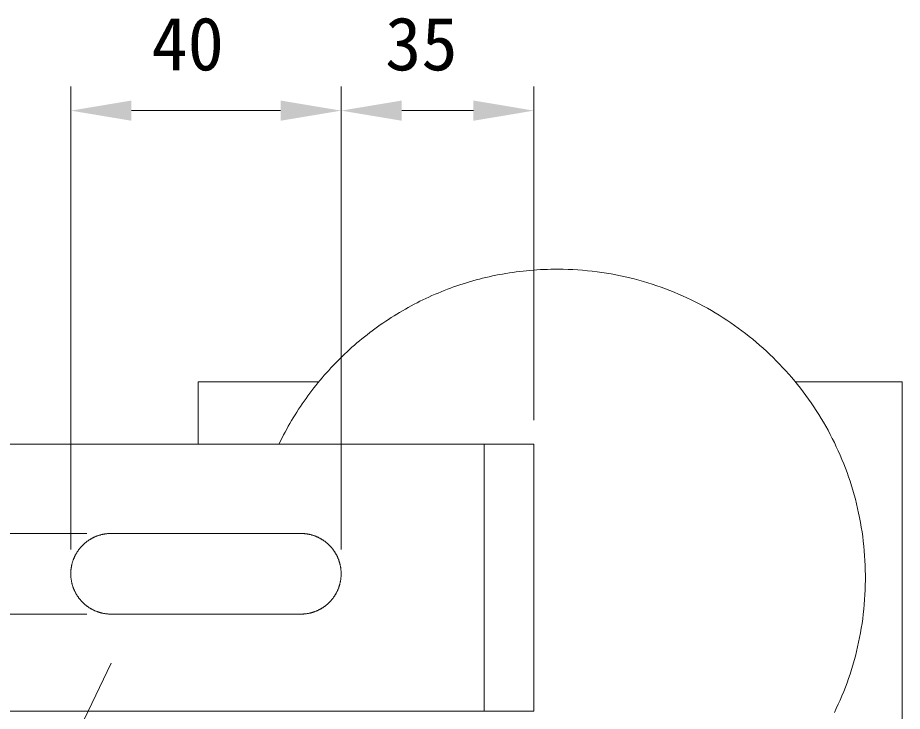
# Model space of a CAD drawing. Units: millimetres on the paper. Extents: x -142 to 142, y -95 to 95.
# Drawn here: x 23.51 to 59.98, y -30.11 to -1.52 of the extents above; entities that cross this region are included whole.
import ezdxf
from ezdxf.enums import TextEntityAlignment as Align

# ---------------------------------------------------------------- set-up
doc = ezdxf.new("R2010")
doc.units = ezdxf.units.MM
doc.layers.add('0-0_0', color=7, linetype='Continuous')
doc.layers.add('0-3_AM_5', color=3, linetype='Continuous', lineweight=18)
doc.layers.add('0-5_外形図', color=7, linetype='Continuous', lineweight=18)
doc.styles.add('ＭＳ ゴシック', font='')
doc.styles.get('ＭＳ ゴシック').set_extended_font_data('MS Gothic')

# ---------------------------------------------------------------- blocks, each defined once
blk = doc.blocks.new('U40')
at = {"layer": '0-3_AM_5', "color": 7, "style": 'ＭＳ ゴシック'}
blk.add_text('40', height=2.199, dxfattribs=at).set_placement((251.215, 130.575), align=Align.BOTTOM_LEFT)
blk = doc.blocks.new('U41')
at = {"layer": '0-3_AM_5', "color": 7, "style": 'ＭＳ ゴシック'}
blk.add_text('35', height=2.199, dxfattribs=at).set_placement((260.853, 130.575), align=Align.BOTTOM_LEFT)

msp = doc.modelspace()

# ---------------------------------------------------------------- linework, layer by layer
at = {"layer": '0-3_AM_5'}
for p, q in [((25.703, -23.445), (25.703, -4.35)), ((36.85, -23.444), (36.85, -4.35)), ((36.85, -23.444), (36.85, -4.35)), ((44.8, -18.106), (44.8, -4.35)), ((28.203, -5.35), (34.35, -5.35)), ((39.35, -5.35), (42.3, -5.35)), ((26.366, -22.782), (7.324, -22.782)), ((26.366, -26.106), (7.324, -26.106))]:
    msp.add_line(p, q, dxfattribs=at)
at = {"layer": '0-3_AM_5', "color": 7}
msp.add_lwpolyline([(24.275, -47.74), (57.199, -47.74), (17.953, -47.74), (27.37, -28.122)], dxfattribs=at)
for points in [[(28.203, -4.933), (28.203, -5.767), (25.703, -5.35)], [(34.35, -4.933), (34.35, -5.767), (36.85, -5.35)], [(39.35, -4.933), (39.35, -5.767), (36.85, -5.35)], [(42.3, -4.933), (42.3, -5.767), (44.8, -5.35)]]:
    msp.add_solid(points, dxfattribs=at)
at = {"layer": '0-5_外形図'}
for points in [[(42.146, -12.406), (42.279, -12.368), (42.413, -12.331), (42.548, -12.295), (42.683, -12.261), (42.819, -12.228), (42.955, -12.196), (43.092, -12.166), (43.23, -12.138), (43.368, -12.111), (43.506, -12.086), (43.645, -12.062), (43.785, -12.039), (43.925, -12.018), (44.066, -11.999), (44.207, -11.981), (44.348, -11.965), (44.49, -11.95), (44.632, -11.937), (44.775, -11.925), (44.919, -11.915), (45.062, -11.906), (45.207, -11.9), (45.351, -11.894), (45.496, -11.891), (45.642, -11.889), (45.802, -11.888), (46.004, -11.891), (46.206, -11.896), (46.407, -11.905), (46.607, -11.916), (46.806, -11.931), (47.004, -11.949), (47.202, -11.97), (47.399, -11.994), (47.594, -12.021), (47.789, -12.051), (47.983, -12.083), (48.175, -12.119), (48.367, -12.158)], [(48.367, -12.158), (48.558, -12.199), (48.747, -12.243), (48.936, -12.29), (49.123, -12.34), (49.309, -12.393), (49.494, -12.448), (49.678, -12.506), (49.86, -12.567), (50.042, -12.631), (50.222, -12.697), (50.401, -12.765), (50.578, -12.837), (50.754, -12.911), (50.929, -12.987), (51.103, -13.066), (51.275, -13.148), (51.445, -13.232), (51.614, -13.318), (51.782, -13.407), (51.948, -13.499), (52.113, -13.592), (52.276, -13.688), (52.438, -13.787), (52.598, -13.888), (52.756, -13.991), (52.913, -14.096), (53.068, -14.204), (53.221, -14.314), (53.373, -14.426), (53.523, -14.54), (53.671, -14.656), (53.817, -14.775), (53.962, -14.895), (54.104, -15.018), (54.245, -15.143), (54.384, -15.27), (54.522, -15.399), (54.657, -15.529), (54.79, -15.662)], [(37.5, -14.929), (37.603, -14.841), (37.708, -14.755), (37.813, -14.67), (37.919, -14.586), (38.026, -14.503), (38.134, -14.421), (38.243, -14.34), (38.353, -14.261), (38.463, -14.183), (38.575, -14.105), (38.687, -14.029), (38.8, -13.954), (38.914, -13.881), (39.029, -13.808), (39.145, -13.737), (39.261, -13.667), (39.379, -13.598), (39.497, -13.53), (39.616, -13.464), (39.735, -13.398), (39.856, -13.334), (39.977, -13.272), (40.099, -13.21), (40.222, -13.15), (40.345, -13.091), (40.469, -13.034), (40.594, -12.977), (40.72, -12.922), (40.846, -12.869), (40.973, -12.816), (41.101, -12.765), (41.229, -12.716), (41.358, -12.667), (41.488, -12.62), (41.618, -12.575), (41.749, -12.531), (41.881, -12.488), (42.013, -12.446), (42.146, -12.406)], [(34.293, -19.086), (34.353, -18.963), (34.414, -18.841), (34.477, -18.72), (34.54, -18.599), (34.605, -18.479), (34.672, -18.36), (34.739, -18.242), (34.808, -18.125), (34.878, -18.008), (34.949, -17.893), (35.022, -17.778), (35.095, -17.663), (35.17, -17.55), (35.246, -17.438), (35.323, -17.326), (35.401, -17.216), (35.481, -17.106), (35.561, -16.997), (35.643, -16.889), (35.726, -16.782), (35.81, -16.675), (35.895, -16.57), (35.981, -16.466), (36.068, -16.362), (36.156, -16.26), (36.245, -16.158), (36.336, -16.057), (36.427, -15.958), (36.52, -15.859), (36.613, -15.762), (36.708, -15.665), (36.803, -15.569), (36.9, -15.475), (36.997, -15.381), (37.096, -15.288), (37.196, -15.197), (37.296, -15.106), (37.397, -15.017), (37.5, -14.929)], [(54.79, -15.662), (54.921, -15.797), (55.051, -15.934), (55.178, -16.072), (55.303, -16.213), (55.426, -16.355), (55.548, -16.499), (55.667, -16.645), (55.784, -16.793), (55.898, -16.942), (56.011, -17.094), (56.121, -17.247), (56.229, -17.401), (56.335, -17.558), (56.439, -17.716), (56.54, -17.875), (56.639, -18.036), (56.736, -18.199), (56.83, -18.363), (56.922, -18.529), (57.012, -18.697), (57.099, -18.865), (57.183, -19.036), (57.265, -19.207), (57.345, -19.38), (57.422, -19.555), (57.497, -19.731), (57.569, -19.908), (57.638, -20.087), (57.705, -20.266), (57.769, -20.447), (57.83, -20.63), (57.889, -20.813), (57.945, -20.998), (57.999, -21.184), (58.049, -21.371), (58.097, -21.559), (58.142, -21.748), (58.184, -21.939), (58.223, -22.13)], [(30.949, -19.069), (30.949, -16.527), (35.938, -16.527)], [(55.567, -16.527), (59.985, -16.527), (59.985, -32.677), (55.54, -32.677)], [(14.048, -19.106), (42.747, -19.106), (42.747, -30.105), (17.325, -30.105)], [(58.223, -22.13), (58.259, -22.323), (58.293, -22.516), (58.324, -22.711), (58.351, -22.906), (58.376, -23.102), (58.397, -23.3), (58.416, -23.498), (58.432, -23.697), (58.444, -23.897), (58.453, -24.097), (58.46, -24.299), (58.463, -24.501), (58.463, -24.704), (58.46, -24.906), (58.453, -25.108), (58.444, -25.309), (58.432, -25.508), (58.416, -25.707), (58.397, -25.906), (58.376, -26.103), (58.351, -26.299), (58.324, -26.495), (58.293, -26.689), (58.259, -26.882), (58.223, -27.075), (58.184, -27.266), (58.142, -27.457), (58.097, -27.646), (58.049, -27.834), (57.999, -28.021), (57.945, -28.207), (57.889, -28.392), (57.83, -28.575), (57.769, -28.758), (57.705, -28.939), (57.638, -29.118), (57.569, -29.297), (57.497, -29.474), (57.422, -29.65)], [(26.569, -22.986), (26.586, -22.976), (26.604, -22.967), (26.622, -22.957), (26.641, -22.948), (26.659, -22.94), (26.677, -22.931), (26.696, -22.923), (26.715, -22.915), (26.733, -22.907), (26.752, -22.899), (26.771, -22.892), (26.791, -22.884), (26.81, -22.877), (26.829, -22.871), (26.849, -22.864), (26.868, -22.858), (26.888, -22.852), (26.908, -22.846), (26.928, -22.84), (26.948, -22.835), (26.968, -22.83), (26.988, -22.825), (27.008, -22.821), (27.029, -22.816), (27.049, -22.812), (27.07, -22.808), (27.09, -22.805), (27.111, -22.801), (27.132, -22.798), (27.153, -22.795), (27.174, -22.793), (27.195, -22.791), (27.216, -22.789), (27.237, -22.787), (27.258, -22.785), (27.28, -22.784), (27.301, -22.783), (27.323, -22.782), (27.344, -22.782)], [(27.344, -22.782), (27.366, -22.782), (27.367, -22.782), (27.372, -22.782), (27.379, -22.782), (27.389, -22.782), (27.401, -22.782), (27.417, -22.782), (27.434, -22.782), (27.455, -22.782), (27.478, -22.782), (27.504, -22.782), (27.532, -22.782), (27.562, -22.782), (27.595, -22.782), (27.63, -22.782), (27.667, -22.782), (27.707, -22.782), (27.749, -22.782), (27.793, -22.782), (27.839, -22.782), (27.887, -22.782), (27.937, -22.782), (27.989, -22.782), (28.043, -22.782), (28.098, -22.782), (28.156, -22.782), (28.215, -22.782), (28.276, -22.782), (28.339, -22.782), (28.403, -22.782), (28.469, -22.782), (28.536, -22.782), (28.605, -22.782), (28.676, -22.782), (28.747, -22.782), (28.821, -22.782), (28.895, -22.782), (28.971, -22.782), (29.048, -22.782)], [(29.048, -22.782), (29.126, -22.782), (29.205, -22.782), (29.285, -22.782), (29.366, -22.782), (29.449, -22.782), (29.532, -22.782), (29.616, -22.782), (29.701, -22.782), (29.787, -22.782), (29.873, -22.782), (29.961, -22.782), (30.048, -22.782), (30.137, -22.782), (30.226, -22.782), (30.316, -22.782), (30.406, -22.782), (30.496, -22.782), (30.587, -22.782), (30.678, -22.782), (30.77, -22.782), (30.862, -22.782), (30.954, -22.782), (31.046, -22.782), (31.138, -22.782), (31.231, -22.782), (31.323, -22.782), (31.415, -22.782), (31.508, -22.782), (31.6, -22.782), (31.692, -22.782), (31.784, -22.782), (31.875, -22.782), (31.967, -22.782), (32.057, -22.782), (32.148, -22.782), (32.238, -22.782), (32.328, -22.782), (32.417, -22.782), (32.505, -22.782)], [(32.505, -22.782), (32.593, -22.782), (32.68, -22.782), (32.767, -22.782), (32.853, -22.782), (32.938, -22.782), (33.022, -22.782), (33.105, -22.782), (33.187, -22.782), (33.269, -22.782), (33.349, -22.782), (33.428, -22.782), (33.506, -22.782), (33.583, -22.782), (33.659, -22.782), (33.733, -22.782), (33.806, -22.782), (33.878, -22.782), (33.948, -22.782), (34.017, -22.782), (34.085, -22.782), (34.151, -22.782), (34.215, -22.782), (34.278, -22.782), (34.339, -22.782), (34.398, -22.782), (34.455, -22.782), (34.511, -22.782), (34.565, -22.782), (34.617, -22.782), (34.667, -22.782), (34.715, -22.782), (34.761, -22.782), (34.805, -22.782), (34.847, -22.782), (34.886, -22.782), (34.924, -22.782), (34.959, -22.782), (34.992, -22.782), (35.022, -22.782)], [(35.022, -22.782), (35.05, -22.782), (35.076, -22.782), (35.099, -22.782), (35.119, -22.782), (35.137, -22.782), (35.152, -22.782), (35.165, -22.782), (35.175, -22.782), (35.182, -22.782), (35.186, -22.782), (35.188, -22.782), (35.21, -22.782), (35.231, -22.782), (35.253, -22.783), (35.274, -22.784), (35.296, -22.785), (35.317, -22.787), (35.338, -22.789), (35.359, -22.791), (35.38, -22.793), (35.401, -22.795), (35.422, -22.798), (35.443, -22.801), (35.464, -22.805), (35.485, -22.808), (35.505, -22.812), (35.526, -22.816), (35.546, -22.821), (35.566, -22.825), (35.587, -22.83), (35.607, -22.835), (35.627, -22.84), (35.647, -22.846), (35.667, -22.852), (35.686, -22.858), (35.706, -22.864), (35.725, -22.871), (35.745, -22.877), (35.764, -22.884)], [(35.764, -22.884), (35.783, -22.892), (35.802, -22.899), (35.821, -22.907), (35.84, -22.915), (35.859, -22.923), (35.877, -22.931), (35.896, -22.94), (35.914, -22.948), (35.932, -22.957), (35.95, -22.967), (35.968, -22.976), (35.986, -22.986), (36.004, -22.996), (36.021, -23.006), (36.039, -23.016), (36.056, -23.026), (36.073, -23.037), (36.09, -23.048), (36.107, -23.059), (36.124, -23.07), (36.141, -23.082), (36.157, -23.093), (36.173, -23.105), (36.189, -23.117), (36.205, -23.13), (36.221, -23.142), (36.237, -23.155), (36.252, -23.167), (36.268, -23.18), (36.283, -23.194), (36.298, -23.207), (36.313, -23.22), (36.328, -23.234), (36.342, -23.248), (36.356, -23.262), (36.371, -23.276), (36.385, -23.291), (36.399, -23.305), (36.412, -23.32)], [(25.992, -23.509), (26.003, -23.492), (26.015, -23.476), (26.027, -23.46), (26.039, -23.444), (26.051, -23.428), (26.064, -23.412), (26.076, -23.396), (26.089, -23.38), (26.102, -23.365), (26.115, -23.35), (26.129, -23.335), (26.142, -23.32), (26.156, -23.305), (26.17, -23.291), (26.184, -23.276), (26.198, -23.262), (26.212, -23.248), (26.227, -23.234), (26.242, -23.22), (26.257, -23.207), (26.272, -23.194), (26.287, -23.18), (26.302, -23.167), (26.318, -23.155), (26.333, -23.142), (26.349, -23.13), (26.365, -23.117), (26.381, -23.105), (26.398, -23.093), (26.414, -23.082), (26.431, -23.07), (26.447, -23.059), (26.464, -23.048), (26.481, -23.037), (26.499, -23.026), (26.516, -23.016), (26.533, -23.006), (26.551, -22.996), (26.569, -22.986)], [(36.412, -23.32), (36.426, -23.335), (36.439, -23.35), (36.452, -23.365), (36.465, -23.38), (36.478, -23.396), (36.491, -23.412), (36.503, -23.428), (36.515, -23.444), (36.527, -23.46), (36.539, -23.476), (36.551, -23.492), (36.562, -23.509), (36.573, -23.526), (36.584, -23.543), (36.595, -23.56), (36.606, -23.577), (36.616, -23.594), (36.627, -23.611), (36.637, -23.629), (36.647, -23.647), (36.656, -23.665), (36.666, -23.682), (36.675, -23.701), (36.684, -23.719), (36.693, -23.737), (36.701, -23.756), (36.709, -23.774), (36.717, -23.793), (36.725, -23.812), (36.733, -23.831), (36.74, -23.85), (36.748, -23.869), (36.755, -23.888), (36.761, -23.907), (36.768, -23.927), (36.774, -23.946), (36.78, -23.966), (36.786, -23.986), (36.792, -24.006)], [(25.714, -24.252), (25.717, -24.231), (25.72, -24.21), (25.723, -24.189), (25.726, -24.168), (25.73, -24.148), (25.734, -24.127), (25.738, -24.107), (25.742, -24.086), (25.747, -24.066), (25.751, -24.046), (25.757, -24.026), (25.762, -24.006), (25.767, -23.986), (25.773, -23.966), (25.779, -23.946), (25.786, -23.927), (25.792, -23.907), (25.799, -23.888), (25.806, -23.869), (25.813, -23.85), (25.821, -23.831), (25.828, -23.812), (25.836, -23.793), (25.844, -23.774), (25.853, -23.756), (25.861, -23.737), (25.87, -23.719), (25.879, -23.701), (25.888, -23.682), (25.898, -23.665), (25.907, -23.647), (25.917, -23.629), (25.927, -23.611), (25.938, -23.594), (25.948, -23.577), (25.959, -23.56), (25.97, -23.543), (25.981, -23.526), (25.992, -23.509)], [(36.792, -24.006), (36.797, -24.026), (36.802, -24.046), (36.807, -24.066), (36.811, -24.086), (36.816, -24.107), (36.82, -24.127), (36.824, -24.148), (36.827, -24.168), (36.831, -24.189), (36.834, -24.21), (36.836, -24.231), (36.839, -24.252), (36.841, -24.273), (36.843, -24.294), (36.845, -24.315), (36.847, -24.336), (36.848, -24.358), (36.849, -24.379), (36.849, -24.401), (36.85, -24.422), (36.85, -24.444)], [(25.821, -25.059), (25.813, -25.039), (25.806, -25.02), (25.799, -25.001), (25.792, -24.982), (25.786, -24.962), (25.779, -24.943), (25.773, -24.923), (25.767, -24.903), (25.762, -24.883), (25.757, -24.863), (25.751, -24.843), (25.747, -24.823), (25.742, -24.802), (25.738, -24.782), (25.734, -24.761), (25.73, -24.741), (25.726, -24.72), (25.723, -24.699), (25.72, -24.679), (25.717, -24.658), (25.714, -24.637), (25.712, -24.615), (25.71, -24.594), (25.708, -24.573), (25.707, -24.552), (25.705, -24.53), (25.705, -24.509), (25.704, -24.487), (25.703, -24.466), (25.703, -24.444), (25.703, -24.422), (25.704, -24.401), (25.705, -24.379), (25.705, -24.358), (25.707, -24.336), (25.708, -24.315), (25.71, -24.294), (25.712, -24.273), (25.714, -24.252)], [(36.85, -24.444), (36.85, -24.466), (36.849, -24.487), (36.849, -24.509), (36.848, -24.53), (36.847, -24.552), (36.845, -24.573), (36.843, -24.594), (36.841, -24.615), (36.839, -24.637), (36.836, -24.658), (36.834, -24.679), (36.831, -24.699), (36.827, -24.72), (36.824, -24.741), (36.82, -24.761), (36.816, -24.782), (36.811, -24.802), (36.807, -24.823), (36.802, -24.843), (36.797, -24.863), (36.792, -24.883), (36.786, -24.903), (36.78, -24.923), (36.774, -24.943), (36.768, -24.962), (36.761, -24.982), (36.755, -25.001), (36.748, -25.02), (36.74, -25.039), (36.733, -25.059), (36.725, -25.077), (36.717, -25.096), (36.709, -25.115), (36.701, -25.134), (36.693, -25.152), (36.684, -25.17), (36.675, -25.189), (36.666, -25.207), (36.656, -25.225)], [(26.272, -25.696), (26.257, -25.682), (26.242, -25.669), (26.227, -25.655), (26.212, -25.641), (26.198, -25.627), (26.184, -25.613), (26.17, -25.599), (26.156, -25.584), (26.142, -25.569), (26.129, -25.554), (26.115, -25.539), (26.102, -25.524), (26.089, -25.509), (26.076, -25.493), (26.064, -25.478), (26.051, -25.462), (26.039, -25.446), (26.027, -25.43), (26.015, -25.413), (26.003, -25.397), (25.992, -25.38), (25.981, -25.364), (25.97, -25.347), (25.959, -25.33), (25.948, -25.313), (25.938, -25.295), (25.927, -25.278), (25.917, -25.26), (25.907, -25.243), (25.898, -25.225), (25.888, -25.207), (25.879, -25.189), (25.87, -25.17), (25.861, -25.152), (25.853, -25.134), (25.844, -25.115), (25.836, -25.096), (25.828, -25.077), (25.821, -25.059)], [(36.656, -25.225), (36.647, -25.243), (36.637, -25.26), (36.627, -25.278), (36.616, -25.295), (36.606, -25.313), (36.595, -25.33), (36.584, -25.347), (36.573, -25.364), (36.562, -25.38), (36.551, -25.397), (36.539, -25.413), (36.527, -25.43), (36.515, -25.446), (36.503, -25.462), (36.491, -25.478), (36.478, -25.493), (36.465, -25.509), (36.452, -25.524), (36.439, -25.539), (36.426, -25.554), (36.412, -25.569), (36.399, -25.584), (36.385, -25.599), (36.371, -25.613), (36.356, -25.627), (36.342, -25.641), (36.328, -25.655), (36.313, -25.669), (36.298, -25.682), (36.283, -25.696), (36.268, -25.709), (36.252, -25.722), (36.237, -25.734), (36.221, -25.747), (36.205, -25.759), (36.189, -25.772), (36.173, -25.784), (36.157, -25.796), (36.141, -25.807)], [(26.968, -26.058), (26.948, -26.053), (26.928, -26.048), (26.908, -26.042), (26.888, -26.037), (26.868, -26.031), (26.849, -26.024), (26.829, -26.018), (26.81, -26.011), (26.791, -26.004), (26.771, -25.997), (26.752, -25.99), (26.733, -25.982), (26.715, -25.974), (26.696, -25.966), (26.677, -25.958), (26.659, -25.949), (26.641, -25.94), (26.622, -25.931), (26.604, -25.922), (26.586, -25.913), (26.569, -25.903), (26.551, -25.893), (26.533, -25.883), (26.516, -25.873), (26.499, -25.862), (26.481, -25.852), (26.464, -25.841), (26.447, -25.83), (26.431, -25.819), (26.414, -25.807), (26.398, -25.796), (26.381, -25.784), (26.365, -25.772), (26.349, -25.759), (26.333, -25.747), (26.318, -25.734), (26.302, -25.722), (26.287, -25.709), (26.272, -25.696)], [(36.141, -25.807), (36.124, -25.819), (36.107, -25.83), (36.09, -25.841), (36.073, -25.852), (36.056, -25.862), (36.039, -25.873), (36.021, -25.883), (36.004, -25.893), (35.986, -25.903), (35.968, -25.913), (35.95, -25.922), (35.932, -25.931), (35.914, -25.94), (35.896, -25.949), (35.877, -25.958), (35.859, -25.966), (35.84, -25.974), (35.821, -25.982), (35.802, -25.99), (35.783, -25.997), (35.764, -26.004), (35.745, -26.011), (35.725, -26.018), (35.706, -26.024), (35.686, -26.031), (35.667, -26.037), (35.647, -26.042), (35.627, -26.048), (35.607, -26.053), (35.587, -26.058), (35.566, -26.063), (35.546, -26.068), (35.526, -26.072), (35.505, -26.076), (35.485, -26.08), (35.464, -26.084), (35.443, -26.087), (35.422, -26.09), (35.401, -26.093)], [(27.887, -26.106), (27.839, -26.106), (27.793, -26.106), (27.749, -26.106), (27.707, -26.106), (27.667, -26.106), (27.63, -26.106), (27.595, -26.106), (27.562, -26.106), (27.532, -26.106), (27.504, -26.106), (27.478, -26.106), (27.455, -26.106), (27.434, -26.106), (27.417, -26.106), (27.401, -26.106), (27.389, -26.106), (27.379, -26.106), (27.372, -26.106), (27.367, -26.106), (27.366, -26.106), (27.344, -26.106), (27.323, -26.106), (27.301, -26.105), (27.28, -26.104), (27.258, -26.103), (27.237, -26.101), (27.216, -26.1), (27.195, -26.098), (27.174, -26.095), (27.153, -26.093), (27.132, -26.09), (27.111, -26.087), (27.09, -26.084), (27.07, -26.08), (27.049, -26.076), (27.029, -26.072), (27.008, -26.068), (26.988, -26.063), (26.968, -26.058)], [(30.862, -26.106), (30.77, -26.106), (30.678, -26.106), (30.587, -26.106), (30.496, -26.106), (30.406, -26.106), (30.316, -26.106), (30.226, -26.106), (30.137, -26.106), (30.048, -26.106), (29.961, -26.106), (29.873, -26.106), (29.787, -26.106), (29.701, -26.106), (29.616, -26.106), (29.532, -26.106), (29.449, -26.106), (29.366, -26.106), (29.285, -26.106), (29.205, -26.106), (29.126, -26.106), (29.048, -26.106), (28.971, -26.106), (28.895, -26.106), (28.821, -26.106), (28.747, -26.106), (28.676, -26.106), (28.605, -26.106), (28.536, -26.106), (28.469, -26.106), (28.403, -26.106), (28.339, -26.106), (28.276, -26.106), (28.215, -26.106), (28.156, -26.106), (28.098, -26.106), (28.043, -26.106), (27.989, -26.106), (27.937, -26.106), (27.887, -26.106)], [(34.151, -26.106), (34.085, -26.106), (34.017, -26.106), (33.948, -26.106), (33.878, -26.106), (33.806, -26.106), (33.733, -26.106), (33.659, -26.106), (33.583, -26.106), (33.506, -26.106), (33.428, -26.106), (33.349, -26.106), (33.269, -26.106), (33.187, -26.106), (33.105, -26.106), (33.022, -26.106), (32.938, -26.106), (32.853, -26.106), (32.767, -26.106), (32.68, -26.106), (32.593, -26.106), (32.505, -26.106), (32.417, -26.106), (32.328, -26.106), (32.238, -26.106), (32.148, -26.106), (32.057, -26.106), (31.967, -26.106), (31.875, -26.106), (31.784, -26.106), (31.692, -26.106), (31.6, -26.106), (31.508, -26.106), (31.415, -26.106), (31.323, -26.106), (31.231, -26.106), (31.138, -26.106), (31.046, -26.106), (30.954, -26.106), (30.862, -26.106)], [(35.401, -26.093), (35.38, -26.095), (35.359, -26.098), (35.338, -26.1), (35.317, -26.101), (35.296, -26.103), (35.274, -26.104), (35.253, -26.105), (35.231, -26.106), (35.21, -26.106), (35.188, -26.106), (35.186, -26.106), (35.182, -26.106), (35.175, -26.106), (35.165, -26.106), (35.152, -26.106), (35.137, -26.106), (35.119, -26.106), (35.099, -26.106), (35.076, -26.106), (35.05, -26.106), (35.022, -26.106), (34.992, -26.106), (34.959, -26.106), (34.924, -26.106), (34.886, -26.106), (34.847, -26.106), (34.805, -26.106), (34.761, -26.106), (34.715, -26.106), (34.667, -26.106), (34.617, -26.106), (34.565, -26.106), (34.511, -26.106), (34.455, -26.106), (34.398, -26.106), (34.339, -26.106), (34.278, -26.106), (34.215, -26.106), (34.151, -26.106)], [(57.422, -29.65), (57.345, -29.824), (57.265, -29.997), (57.183, -30.169)]]:
    msp.add_lwpolyline(points, dxfattribs=at)
msp.add_lwpolyline([(44.8, -30.105), (42.747, -30.105), (42.747, -19.106), (44.8, -19.106)], close=True, dxfattribs=at)

# ---------------------------------------------------------------- block references
at = {"layer": '0-0_0'}
for name in ['U40', 'U41']:
    msp.add_blockref(name, (-222.19, -134.925), dxfattribs=at)

doc.saveas('drawing.dxf')
